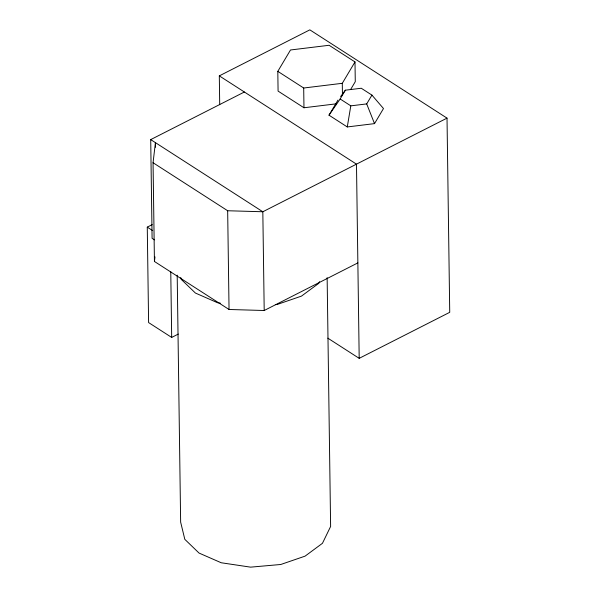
<?xml version="1.0" encoding="UTF-8"?>
<svg xmlns="http://www.w3.org/2000/svg" width="597" height="597" viewBox="0 0 597 597"><rect width="100%" height="100%" fill="white"/><g stroke="black" fill="none" stroke-linecap="round" stroke-linejoin="round"><path stroke-width="0.9" d="M357.864 262.896L264.202 310.507L229.047 309.485L154.436 261.471L153.056 162.727L155.421 142.638L155.481 147.295M154.436 261.471L154.974 256.904M347.275 126.945L350.805 105.848L340.148 98.983L345.379 90.184L361.275 88.244L371.931 95.11L383.49 108.535L374.52 123.624L347.275 126.945L328.999 115.184L337.969 100.095M319.596 281.694L318.813 283.299L301.463 296.119L277.157 304.477L275.329 304.634M336.133 103.841L303.97 107.766L278.083 91.102L277.806 71.349L290.508 49.984L329.111 45.275L354.999 61.939L355.275 81.685L350.566 89.602M342.454 94.975L342.29 83.304L354.999 61.939M350.805 105.848L366.7 103.908L371.931 95.11M328.999 115.184L340.148 98.983M340.618 96.557L345.379 90.184M219.711 104.676L219.308 75.871L309.843 29.85L447.019 118.131L449.728 312.321L359.193 358.342L327.843 338.163M154.444 239.867L152.093 238.352L150.713 139.608L244.367 92.005M178.287 334.074L171.682 337.432L148.601 322.574L147.272 227.129L152.22 224.614M447.019 118.131L262.822 211.763L227.666 210.748L153.056 162.727M277.806 71.349L303.694 88.013L342.29 83.304M220.345 303.164L217.592 302.754L195.413 293.052L181.182 279.314L180.742 277.508M219.308 75.871L356.484 164.153L359.193 358.342M150.713 139.608L262.822 211.763L264.202 310.507M147.272 227.129L152.653 230.591M366.7 103.908L374.52 123.624M327.141 277.642L330.619 526.472L322.447 543.307L305.089 556.135L280.791 564.486L250.591 567.15L221.226 562.762L199.047 553.068L184.809 539.33L180.645 522.129L177.197 275.165M303.694 88.013L303.97 107.766M227.666 210.748L229.047 309.485M170.764 271.635L171.682 337.432"/></g></svg>
